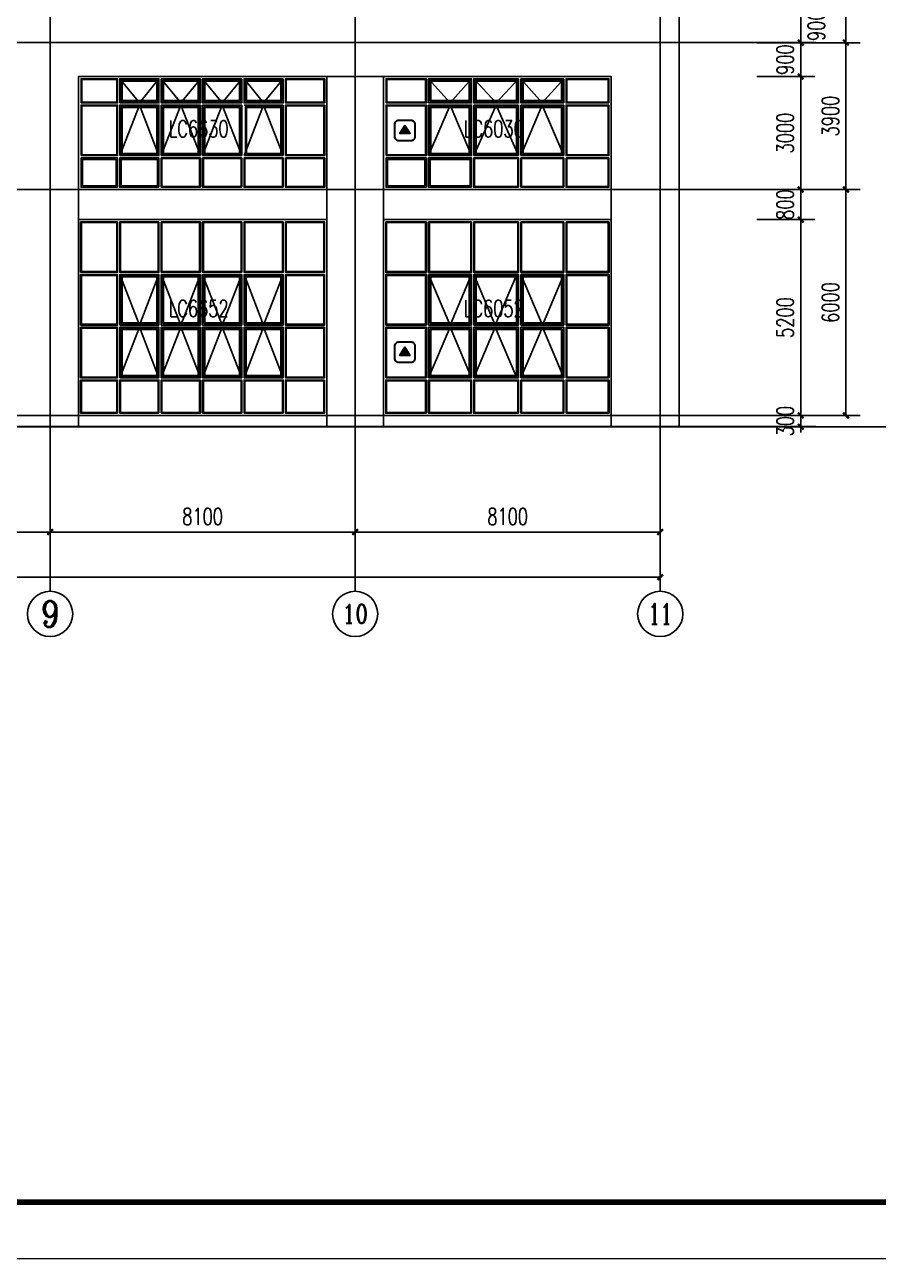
# Model space of a CAD drawing. Extents: x 1738711 to 2346805, y 1189731 to 2516152.
# Drawn here: x 2222697 to 2245363, y 2048190 to 2080978 of the extents above; entities that cross this region are included whole.
import ezdxf
from ezdxf.enums import TextEntityAlignment as Align

# ---------------------------------------------------------------- set-up
doc = ezdxf.new("R2010")
doc.units = 0
doc.header["$LTSCALE"] = 1000
doc.header["$MEASUREMENT"] = 0
doc.linetypes.add('复件 140224通州运河二期售楼部条件图_t3$0$X-ME SHAFT SH$0$X-B2$0$WATER_LINE', pattern=[0])
for name, color, linetype in [('2', 41, 'Continuous'), ('A-Detl-Thin', 1, 'Continuous'), ('AXIS', 3, 'Continuous'), ('AXIS_TEXT', 7, 'Continuous'), ('DOTE', 1, 'Continuous'), ('PUB_DIM', 3, 'Continuous'), ('TK', 4, 'Continuous'), ('WINDOW', 144, 'Continuous'), ('WINDOW_TEXT', 7, 'Continuous'), ('切线', 35, 'Continuous'), ('看线', 8, 'Continuous')]:
    doc.layers.add(name, color=color, linetype=linetype)
doc.styles.add('_TCH_AXIS', font='COMPLEX', dxfattribs={"bigfont": 'GBCBIG'})
doc.styles.add('_TCH_DIM_T3', font='SIMPLEX', dxfattribs={"width": 0.705882, "bigfont": 'GBCBIG'})
doc.styles.add('_TCH_WINDOW', font='SIMPLEX', dxfattribs={"height": 3.5, "bigfont": 'GBCBIG'})
doc.styles.add('COMPLEX', font='COMPLEX')
doc.styles.add('宋体', font='SIMSUN.TTF', dxfattribs={"width": 0.75})
doc.dimstyles.new('_TCH_ARCH&&150', dxfattribs={"dimtxt": 446.25, "dimasz": 150, "dimexe": 375, "dimexo": 450, "dimgap": 189.375, "dimtad": 1, "dimdec": 0, "dimzin": 0, "dimdsep": 46, "dimtxsty": '_TCH_DIM_T3', "dimblk": 'ARCHTICK', "dimcen": 0.09, "dimclrt": 7, "dimazin": 2, "dimtfac": 1, "dimtdec": 0, "dimtix": 1, "dimtmove": 2, "dimatfit": 3, "dimfxl": 1, "dimtolj": 1, "dimtzin": 0, "dimarcsym": 0})

# ---------------------------------------------------------------- blocks, each defined once
blk = doc.blocks.new('44444')
at = {"layer": 'A-Detl-Thin'}
h = blk.add_hatch(color=1, dxfattribs=at)
h.dxf.hatch_style = 1
h.paths.add_polyline_path([(4501249, -50474), (4501124, -50678), (4501380, -50678)])
for points in [[(4501005, -50752), (4501005, -50452, -0.414214), (4501105, -50352), (4501405, -50352, -0.414214), (4501505, -50452), (4501505, -50752, -0.414214), (4501405, -50852), (4501105, -50852, -0.414214)], [(4501015, -50752), (4501015, -50452, -0.414214), (4501105, -50362), (4501405, -50362, -0.414214), (4501495, -50452), (4501495, -50752, -0.414214), (4501405, -50842), (4501105, -50842, -0.414214)]]:
    blk.add_lwpolyline(points, format="xyb", close=True, dxfattribs=at)
blk.add_lwpolyline([(4501249, -50474), (4501124, -50678), (4501380, -50678)], close=True, dxfattribs=at)
blk = doc.blocks.new('jtrsjhtrsehjt')
at = {"layer": 'WINDOW', "linetype": '复件 140224通州运河二期售楼部条件图_t3$0$X-ME SHAFT SH$0$X-B2$0$WATER_LINE'}
for p, q in [((1972507, 1314788), (1972507, 1316128)), ((1973547, 1316128), (1972507, 1316128)), ((1973547, 1314788), (1973547, 1316128)), ((1974647, 1316128), (1973607, 1316128)), ((1973607, 1314788), (1973607, 1316128)), ((1974647, 1316128), (1974647, 1314788)), ((1975747, 1316128), (1974707, 1316128)), ((1975747, 1314788), (1975747, 1316128)), ((1973547, 1314788), (1972507, 1314788)), ((1974647, 1314788), (1973607, 1314788)), ((1975747, 1314788), (1974707, 1314788))]:
    blk.add_line(p, q, dxfattribs=at)
at = {"layer": 'WINDOW', "color": 4, "linetype": '复件 140224通州运河二期售楼部条件图_t3$0$X-ME SHAFT SH$0$X-B2$0$WATER_LINE'}
blk.add_lwpolyline([(1976907, 1313888), (1970307, 1313888), (1970307, 1316888), (1976907, 1316888)], close=True, dxfattribs=at)
at = {"layer": 'WINDOW', "linetype": '复件 140224通州运河二期售楼部条件图_t3$0$X-ME SHAFT SH$0$X-B2$0$WATER_LINE'}
for points in [[(1970378, 1316188), (1970378, 1316828), (1971347, 1316828), (1971347, 1316188), (1970378, 1316188)], [(1971407, 1316188), (1971407, 1316828), (1972447, 1316828), (1972447, 1316188), (1971407, 1316188)], [(1973547, 1316828), (1973547, 1316188), (1972507, 1316188), (1972507, 1316828), (1973547, 1316828)], [(1974647, 1316828), (1974647, 1316188), (1973607, 1316188), (1973607, 1316828), (1974647, 1316828)], [(1975747, 1316828), (1975747, 1316188), (1974707, 1316188), (1974707, 1316828), (1975747, 1316828)], [(1976847, 1316188), (1975807, 1316188), (1975807, 1316828), (1976847, 1316828), (1976847, 1316188)], [(1970378, 1314788), (1970378, 1316128), (1971347, 1316128), (1971347, 1314788), (1970378, 1314788)], [(1971407, 1314788), (1971407, 1316128), (1972447, 1316128), (1972447, 1314788), (1971407, 1314788)], [(1976847, 1316128), (1976847, 1314788), (1975807, 1314788), (1975807, 1316128), (1976847, 1316128)], [(1971347, 1313948), (1970378, 1313948), (1970378, 1314728), (1971347, 1314728), (1971347, 1313948)], [(1972447, 1313948), (1971407, 1313948), (1971407, 1314728), (1972447, 1314728), (1972447, 1313948)], [(1973547, 1313948), (1972507, 1313948), (1972507, 1314728), (1973547, 1314728), (1973547, 1313948)], [(1974647, 1313948), (1973607, 1313948), (1973607, 1314728), (1974647, 1314728), (1974647, 1313948)], [(1975747, 1313948), (1974707, 1313948), (1974707, 1314728), (1975747, 1314728), (1975747, 1313948)], [(1975807, 1314728), (1976847, 1314728), (1976847, 1313948), (1975807, 1313948), (1975807, 1314728)]]:
    blk.add_lwpolyline(points, dxfattribs=at)
for points in [[(1970398, 1316208), (1970398, 1316808), (1971327, 1316808), (1971327, 1316208)], [(1971447, 1316228), (1971447, 1316788), (1972407, 1316788), (1972407, 1316228)], [(1973507, 1316788), (1973507, 1316228), (1972547, 1316228), (1972547, 1316788)], [(1974607, 1316788), (1974607, 1316228), (1973647, 1316228), (1973647, 1316788)], [(1975707, 1316788), (1975707, 1316228), (1974747, 1316228), (1974747, 1316788)], [(1976827, 1316208), (1975827, 1316208), (1975827, 1316808), (1976827, 1316808)], [(1971467, 1316248), (1971467, 1316768), (1972387, 1316768), (1972387, 1316248)], [(1973487, 1316768), (1973487, 1316248), (1972567, 1316248), (1972567, 1316768)], [(1974587, 1316768), (1974587, 1316248), (1973667, 1316248), (1973667, 1316768)], [(1975687, 1316768), (1975687, 1316248), (1974767, 1316248), (1974767, 1316768)], [(1970398, 1314808), (1970398, 1316108), (1971327, 1316108), (1971327, 1314808)], [(1971447, 1314828), (1971447, 1316088), (1972407, 1316088), (1972407, 1314828)], [(1971467, 1314848), (1971467, 1316068), (1972387, 1316068), (1972387, 1314848)], [(1972547, 1316088), (1973507, 1316088), (1973507, 1314828), (1972547, 1314828)], [(1972567, 1316068), (1973487, 1316068), (1973487, 1314848), (1972567, 1314848)], [(1973647, 1316088), (1974607, 1316088), (1974607, 1314828), (1973647, 1314828)], [(1973667, 1316068), (1974587, 1316068), (1974587, 1314848), (1973667, 1314848)], [(1974747, 1316088), (1975707, 1316088), (1975707, 1314828), (1974747, 1314828)], [(1974767, 1316068), (1975687, 1316068), (1975687, 1314848), (1974767, 1314848)], [(1976827, 1316108), (1976827, 1314808), (1975827, 1314808), (1975827, 1316108)], [(1971307, 1313988), (1970418, 1313988), (1970418, 1314688), (1971307, 1314688)], [(1972407, 1313988), (1971447, 1313988), (1971447, 1314688), (1972407, 1314688)], [(1973527, 1313968), (1972527, 1313968), (1972527, 1314708), (1973527, 1314708)], [(1974627, 1313968), (1973627, 1313968), (1973627, 1314708), (1974627, 1314708)], [(1975727, 1313968), (1974727, 1313968), (1974727, 1314708), (1975727, 1314708)], [(1975827, 1314708), (1976827, 1314708), (1976827, 1313968), (1975827, 1313968)]]:
    blk.add_lwpolyline(points, close=True, dxfattribs=at)
at = {"layer": '看线'}
for points in [[(1971407, 1316828), (1971927, 1316188), (1972447, 1316828)], [(1972507, 1316828), (1973027, 1316188), (1973547, 1316828)], [(1973607, 1316828), (1974127, 1316188), (1974647, 1316828)], [(1974707, 1316828), (1975227, 1316188), (1975747, 1316828)], [(1971407, 1314788), (1971927, 1316128), (1972447, 1314788)], [(1972507, 1314788), (1973027, 1316128), (1973547, 1314788)], [(1973607, 1314788), (1974127, 1316128), (1974647, 1314788)], [(1974707, 1314788), (1975227, 1316128), (1975747, 1314788)]]:
    blk.add_lwpolyline(points, dxfattribs=at)
blk = doc.blocks.new('hrteaherhrehr')
at = {"layer": 'WINDOW', "linetype": '复件 140224通州运河二期售楼部条件图_t3$0$X-ME SHAFT SH$0$X-B2$0$WATER_LINE'}
for p, q in [((1948722, 1315018), (1948722, 1316358)), ((1949912, 1316358), (1948722, 1316358)), ((1949912, 1315018), (1949912, 1316358)), ((1951112, 1316358), (1949972, 1316358)), ((1949972, 1315018), (1949972, 1316358)), ((1951112, 1316358), (1951112, 1315018)), ((1949912, 1315018), (1948722, 1315018)), ((1951112, 1315018), (1949972, 1315018))]:
    blk.add_line(p, q, dxfattribs=at)
at = {"layer": 'WINDOW', "color": 4, "linetype": '复件 140224通州运河二期售楼部条件图_t3$0$X-ME SHAFT SH$0$X-B2$0$WATER_LINE'}
blk.add_lwpolyline([(1952372, 1314118), (1946322, 1314118), (1946322, 1317118), (1952372, 1317118)], close=True, dxfattribs=at)
at = {"layer": 'WINDOW', "linetype": '复件 140224通州运河二期售楼部条件图_t3$0$X-ME SHAFT SH$0$X-B2$0$WATER_LINE'}
for points in [[(1946394, 1316418), (1946394, 1317058), (1947462, 1317058), (1947462, 1316418), (1946394, 1316418)], [(1947522, 1316418), (1947522, 1317058), (1948662, 1317058), (1948662, 1316418), (1947522, 1316418)], [(1949912, 1317058), (1949912, 1316418), (1948722, 1316418), (1948722, 1317058), (1949912, 1317058)], [(1951112, 1317058), (1951112, 1316418), (1949972, 1316418), (1949972, 1317058), (1951112, 1317058)], [(1952312, 1316418), (1951172, 1316418), (1951172, 1317058), (1952312, 1317058), (1952312, 1316418)], [(1946394, 1315018), (1946394, 1316358), (1947462, 1316358), (1947462, 1315018), (1946394, 1315018)], [(1947522, 1315018), (1947522, 1316358), (1948662, 1316358), (1948662, 1315018), (1947522, 1315018)], [(1952312, 1316358), (1952312, 1315018), (1951172, 1315018), (1951172, 1316358), (1952312, 1316358)], [(1947462, 1314178), (1946394, 1314178), (1946394, 1314958), (1947462, 1314958), (1947462, 1314178)], [(1948662, 1314178), (1947522, 1314178), (1947522, 1314958), (1948662, 1314958), (1948662, 1314178)], [(1949912, 1314178), (1948722, 1314178), (1948722, 1314958), (1949912, 1314958), (1949912, 1314178)], [(1951112, 1314178), (1949972, 1314178), (1949972, 1314958), (1951112, 1314958), (1951112, 1314178)], [(1951172, 1314958), (1952312, 1314958), (1952312, 1314178), (1951172, 1314178), (1951172, 1314958)]]:
    blk.add_lwpolyline(points, dxfattribs=at)
for points in [[(1946414, 1316438), (1946414, 1317038), (1947442, 1317038), (1947442, 1316438)], [(1947562, 1316458), (1947562, 1317018), (1948622, 1317018), (1948622, 1316458)], [(1947582, 1316478), (1947582, 1316998), (1948602, 1316998), (1948602, 1316478)], [(1949872, 1317018), (1949872, 1316458), (1948762, 1316458), (1948762, 1317018)], [(1949852, 1316998), (1949852, 1316478), (1948782, 1316478), (1948782, 1316998)], [(1951072, 1317018), (1951072, 1316458), (1950012, 1316458), (1950012, 1317018)], [(1951052, 1316998), (1951052, 1316478), (1950032, 1316478), (1950032, 1316998)], [(1952292, 1316438), (1951192, 1316438), (1951192, 1317038), (1952292, 1317038)], [(1946414, 1315038), (1946414, 1316338), (1947442, 1316338), (1947442, 1315038)], [(1947562, 1315058), (1947562, 1316318), (1948622, 1316318), (1948622, 1315058)], [(1947582, 1315078), (1947582, 1316298), (1948602, 1316298), (1948602, 1315078)], [(1948762, 1316318), (1949872, 1316318), (1949872, 1315058), (1948762, 1315058)], [(1948782, 1316298), (1949852, 1316298), (1949852, 1315078), (1948782, 1315078)], [(1950012, 1316318), (1951072, 1316318), (1951072, 1315058), (1950012, 1315058)], [(1950032, 1316298), (1951052, 1316298), (1951052, 1315078), (1950032, 1315078)], [(1952292, 1316338), (1952292, 1315038), (1951192, 1315038), (1951192, 1316338)], [(1947422, 1314218), (1946434, 1314218), (1946434, 1314918), (1947422, 1314918)], [(1948622, 1314218), (1947562, 1314218), (1947562, 1314918), (1948622, 1314918)], [(1949892, 1314198), (1948742, 1314198), (1948742, 1314938), (1949892, 1314938)], [(1951092, 1314198), (1949992, 1314198), (1949992, 1314938), (1951092, 1314938)], [(1951192, 1314938), (1952292, 1314938), (1952292, 1314198), (1951192, 1314198)]]:
    blk.add_lwpolyline(points, close=True, dxfattribs=at)
at = {"layer": '看线'}
for points in [[(1947522, 1317058), (1948092, 1316418), (1948662, 1317058)], [(1948722, 1317058), (1949317, 1316418), (1949912, 1317058)], [(1949972, 1317058), (1950542, 1316418), (1951112, 1317058)], [(1947522, 1315018), (1948092, 1316358), (1948662, 1315018)], [(1948722, 1315018), (1949317, 1316358), (1949912, 1315018)], [(1949972, 1315018), (1950542, 1316358), (1951112, 1315018)]]:
    blk.add_lwpolyline(points, dxfattribs=at)
blk = doc.blocks.new('h5eahgrehreh')
at = {"layer": 'WINDOW', "color": 4, "linetype": '复件 140224通州运河二期售楼部条件图_t3$0$X-ME SHAFT SH$0$X-B2$0$WATER_LINE'}
blk.add_lwpolyline([(1984903, 1276038), (1991503, 1276038), (1991503, 1270838), (1984903, 1270838)], close=True, dxfattribs=at)
at = {"layer": 'WINDOW', "linetype": '复件 140224通州运河二期售楼部条件图_t3$0$X-ME SHAFT SH$0$X-B2$0$WATER_LINE'}
for points in [[(1985943, 1275978), (1985943, 1274638), (1984963, 1274638), (1984963, 1275978), (1985943, 1275978)], [(1987043, 1275978), (1987043, 1274638), (1986003, 1274638), (1986003, 1275978), (1987043, 1275978)], [(1988143, 1275978), (1988143, 1274638), (1987103, 1274638), (1987103, 1275978), (1988143, 1275978)], [(1989243, 1275978), (1989243, 1274638), (1988203, 1274638), (1988203, 1275978), (1989243, 1275978)], [(1990343, 1275978), (1990343, 1274638), (1989303, 1274638), (1989303, 1275978), (1990343, 1275978)], [(1990403, 1275978), (1991443, 1275978), (1991443, 1274638), (1990403, 1274638), (1990403, 1275978)], [(1984963, 1273238), (1984963, 1274578), (1985943, 1274578), (1985943, 1273238), (1984963, 1273238)], [(1986003, 1273238), (1986003, 1274578), (1987043, 1274578), (1987043, 1273238), (1986003, 1273238)], [(1987103, 1273238), (1987103, 1274578), (1988143, 1274578), (1988143, 1273238), (1987103, 1273238)], [(1988203, 1273238), (1988203, 1274578), (1989243, 1274578), (1989243, 1273238), (1988203, 1273238)], [(1989303, 1273238), (1989303, 1274578), (1990343, 1274578), (1990343, 1273238), (1989303, 1273238)], [(1991443, 1274578), (1991443, 1273238), (1990403, 1273238), (1990403, 1274578), (1991443, 1274578)], [(1984963, 1271838), (1984963, 1273178), (1985943, 1273178), (1985943, 1271838), (1984963, 1271838)], [(1986003, 1271838), (1986003, 1273178), (1987043, 1273178), (1987043, 1271838), (1986003, 1271838)], [(1987103, 1271838), (1987103, 1273178), (1988143, 1273178), (1988143, 1271838), (1987103, 1271838)], [(1988203, 1271838), (1988203, 1273178), (1989243, 1273178), (1989243, 1271838), (1988203, 1271838)], [(1989303, 1271838), (1989303, 1273178), (1990343, 1273178), (1990343, 1271838), (1989303, 1271838)], [(1991443, 1273178), (1991443, 1271838), (1990403, 1271838), (1990403, 1273178), (1991443, 1273178)], [(1985943, 1270898), (1984963, 1270898), (1984963, 1271778), (1985943, 1271778), (1985943, 1270898)], [(1987043, 1270898), (1986003, 1270898), (1986003, 1271778), (1987043, 1271778), (1987043, 1270898)], [(1988143, 1270898), (1987103, 1270898), (1987103, 1271778), (1988143, 1271778), (1988143, 1270898)], [(1989243, 1270898), (1988203, 1270898), (1988203, 1271778), (1989243, 1271778), (1989243, 1270898)], [(1990343, 1270898), (1989303, 1270898), (1989303, 1271778), (1990343, 1271778), (1990343, 1270898)], [(1991443, 1271778), (1991443, 1270898), (1990403, 1270898), (1990403, 1271778), (1991443, 1271778)]]:
    blk.add_lwpolyline(points, dxfattribs=at)
for points in [[(1985923, 1275958), (1985923, 1274658), (1984983, 1274658), (1984983, 1275958)], [(1987023, 1275958), (1987023, 1274658), (1986023, 1274658), (1986023, 1275958)], [(1988123, 1275958), (1988123, 1274658), (1987123, 1274658), (1987123, 1275958)], [(1989223, 1275958), (1989223, 1274658), (1988223, 1274658), (1988223, 1275958)], [(1990323, 1275958), (1990323, 1274658), (1989323, 1274658), (1989323, 1275958)], [(1990423, 1275958), (1991423, 1275958), (1991423, 1274658), (1990423, 1274658)], [(1984983, 1273258), (1984983, 1274558), (1985923, 1274558), (1985923, 1273258)], [(1986043, 1273278), (1986043, 1274538), (1987003, 1274538), (1987003, 1273278)], [(1986063, 1273298), (1986063, 1274518), (1986983, 1274518), (1986983, 1273298)], [(1987143, 1273278), (1987143, 1274538), (1988103, 1274538), (1988103, 1273278)], [(1987163, 1273298), (1987163, 1274518), (1988083, 1274518), (1988083, 1273298)], [(1988243, 1273278), (1988243, 1274538), (1989203, 1274538), (1989203, 1273278)], [(1988263, 1273298), (1988263, 1274518), (1989183, 1274518), (1989183, 1273298)], [(1989343, 1273278), (1989343, 1274538), (1990303, 1274538), (1990303, 1273278)], [(1989363, 1273298), (1989363, 1274518), (1990283, 1274518), (1990283, 1273298)], [(1991423, 1274558), (1991423, 1273258), (1990423, 1273258), (1990423, 1274558)], [(1984983, 1271858), (1984983, 1273158), (1985923, 1273158), (1985923, 1271858)], [(1986043, 1271878), (1986043, 1273138), (1987003, 1273138), (1987003, 1271878)], [(1986063, 1271898), (1986063, 1273118), (1986983, 1273118), (1986983, 1271898)], [(1987143, 1271878), (1987143, 1273138), (1988103, 1273138), (1988103, 1271878)], [(1987163, 1271898), (1987163, 1273118), (1988083, 1273118), (1988083, 1271898)], [(1988243, 1271878), (1988243, 1273138), (1989203, 1273138), (1989203, 1271878)], [(1988263, 1271898), (1988263, 1273118), (1989183, 1273118), (1989183, 1271898)], [(1989343, 1271878), (1989343, 1273138), (1990303, 1273138), (1990303, 1271878)], [(1989363, 1271898), (1989363, 1273118), (1990283, 1273118), (1990283, 1271898)], [(1991423, 1273158), (1991423, 1271858), (1990423, 1271858), (1990423, 1273158)], [(1985923, 1270918), (1984983, 1270918), (1984983, 1271758), (1985923, 1271758)], [(1987023, 1270918), (1986023, 1270918), (1986023, 1271758), (1987023, 1271758)], [(1988123, 1270918), (1987123, 1270918), (1987123, 1271758), (1988123, 1271758)], [(1989223, 1270918), (1988223, 1270918), (1988223, 1271758), (1989223, 1271758)], [(1990323, 1270918), (1989323, 1270918), (1989323, 1271758), (1990323, 1271758)], [(1991423, 1271758), (1991423, 1270918), (1990423, 1270918), (1990423, 1271758)]]:
    blk.add_lwpolyline(points, close=True, dxfattribs=at)
at = {"layer": '看线'}
for points in [[(1986003, 1274578), (1986523, 1273238), (1987043, 1274578)], [(1987103, 1274578), (1987623, 1273238), (1988143, 1274578)], [(1988203, 1274578), (1988723, 1273238), (1989243, 1274578)], [(1989303, 1274578), (1989823, 1273238), (1990343, 1274578)], [(1986003, 1271838), (1986523, 1273178), (1987043, 1271838)], [(1987103, 1271838), (1987623, 1273178), (1988143, 1271838)], [(1988203, 1271838), (1988723, 1273178), (1989243, 1271838)], [(1989303, 1271838), (1989823, 1273178), (1990343, 1271838)]]:
    blk.add_lwpolyline(points, dxfattribs=at)
blk = doc.blocks.new('hearhreahreah')
at = {"layer": 'WINDOW', "color": 4, "linetype": '复件 140224通州运河二期售楼部条件图_t3$0$X-ME SHAFT SH$0$X-B2$0$WATER_LINE'}
blk.add_lwpolyline([(1962844, 1282583), (1968894, 1282583), (1968894, 1277383), (1962844, 1277383)], close=True, dxfattribs=at)
at = {"layer": 'WINDOW', "linetype": '复件 140224通州运河二期售楼部条件图_t3$0$X-ME SHAFT SH$0$X-B2$0$WATER_LINE'}
for points in [[(1963984, 1282523), (1963984, 1281183), (1962904, 1281183), (1962904, 1282523), (1963984, 1282523)], [(1965184, 1282523), (1965184, 1281183), (1964044, 1281183), (1964044, 1282523), (1965184, 1282523)], [(1966434, 1282523), (1966434, 1281183), (1965244, 1281183), (1965244, 1282523), (1966434, 1282523)], [(1966494, 1282523), (1967634, 1282523), (1967634, 1281183), (1966494, 1281183), (1966494, 1282523)], [(1967694, 1282523), (1967694, 1281183), (1968834, 1281183), (1968834, 1282523), (1967694, 1282523)], [(1962904, 1279783), (1962904, 1281123), (1963984, 1281123), (1963984, 1279783), (1962904, 1279783)], [(1964044, 1279783), (1964044, 1281123), (1965184, 1281123), (1965184, 1279783), (1964044, 1279783)], [(1965244, 1279783), (1965244, 1281123), (1966434, 1281123), (1966434, 1279783), (1965244, 1279783)], [(1967634, 1281123), (1967634, 1279783), (1966494, 1279783), (1966494, 1281123), (1967634, 1281123)], [(1968834, 1279783), (1968834, 1281123), (1967694, 1281123), (1967694, 1279783), (1968834, 1279783)], [(1962904, 1278383), (1962904, 1279723), (1963984, 1279723), (1963984, 1278383), (1962904, 1278383)], [(1964044, 1278383), (1964044, 1279723), (1965184, 1279723), (1965184, 1278383), (1964044, 1278383)], [(1965244, 1278383), (1965244, 1279723), (1966434, 1279723), (1966434, 1278383), (1965244, 1278383)], [(1967634, 1279723), (1967634, 1278383), (1966494, 1278383), (1966494, 1279723), (1967634, 1279723)], [(1968834, 1278383), (1968834, 1279723), (1967694, 1279723), (1967694, 1278383), (1968834, 1278383)], [(1963984, 1277443), (1962904, 1277443), (1962904, 1278323), (1963984, 1278323), (1963984, 1277443)], [(1965184, 1277443), (1964044, 1277443), (1964044, 1278323), (1965184, 1278323), (1965184, 1277443)], [(1966434, 1277443), (1965244, 1277443), (1965244, 1278323), (1966434, 1278323), (1966434, 1277443)], [(1967634, 1278323), (1967634, 1277443), (1966494, 1277443), (1966494, 1278323), (1967634, 1278323)], [(1967694, 1277443), (1968834, 1277443), (1968834, 1278323), (1967694, 1278323), (1967694, 1277443)]]:
    blk.add_lwpolyline(points, dxfattribs=at)
for points in [[(1963964, 1282503), (1963964, 1281203), (1962924, 1281203), (1962924, 1282503)], [(1965164, 1282503), (1965164, 1281203), (1964064, 1281203), (1964064, 1282503)], [(1966414, 1282503), (1966414, 1281203), (1965264, 1281203), (1965264, 1282503)], [(1966514, 1282503), (1967614, 1282503), (1967614, 1281203), (1966514, 1281203)], [(1967714, 1282503), (1967714, 1281203), (1968814, 1281203), (1968814, 1282503)], [(1962924, 1279803), (1962924, 1281103), (1963964, 1281103), (1963964, 1279803)], [(1964084, 1279823), (1964084, 1281083), (1965144, 1281083), (1965144, 1279823)], [(1964104, 1279843), (1964104, 1281063), (1965124, 1281063), (1965124, 1279843)], [(1965284, 1279823), (1965284, 1281083), (1966394, 1281083), (1966394, 1279823)], [(1965304, 1279843), (1965304, 1281063), (1966374, 1281063), (1966374, 1279843)], [(1967594, 1281083), (1967594, 1279823), (1966534, 1279823), (1966534, 1281083)], [(1967574, 1281063), (1967574, 1279843), (1966554, 1279843), (1966554, 1281063)], [(1968814, 1279803), (1968814, 1281103), (1967714, 1281103), (1967714, 1279803)], [(1962924, 1278403), (1962924, 1279703), (1963964, 1279703), (1963964, 1278403)], [(1964084, 1278423), (1964084, 1279683), (1965144, 1279683), (1965144, 1278423)], [(1964104, 1278443), (1964104, 1279663), (1965124, 1279663), (1965124, 1278443)], [(1965284, 1278423), (1965284, 1279683), (1966394, 1279683), (1966394, 1278423)], [(1965304, 1278443), (1965304, 1279663), (1966374, 1279663), (1966374, 1278443)], [(1967594, 1279683), (1967594, 1278423), (1966534, 1278423), (1966534, 1279683)], [(1967574, 1279663), (1967574, 1278443), (1966554, 1278443), (1966554, 1279663)], [(1968814, 1278403), (1968814, 1279703), (1967714, 1279703), (1967714, 1278403)], [(1963964, 1277463), (1962924, 1277463), (1962924, 1278303), (1963964, 1278303)], [(1965164, 1277463), (1964064, 1277463), (1964064, 1278303), (1965164, 1278303)], [(1966414, 1277463), (1965264, 1277463), (1965264, 1278303), (1966414, 1278303)], [(1967614, 1278303), (1967614, 1277463), (1966514, 1277463), (1966514, 1278303)], [(1967714, 1277463), (1968814, 1277463), (1968814, 1278303), (1967714, 1278303)]]:
    blk.add_lwpolyline(points, close=True, dxfattribs=at)
at = {"layer": '看线'}
for points in [[(1964044, 1281123), (1964614, 1279783), (1965184, 1281123)], [(1965244, 1281123), (1965814, 1279783), (1966384, 1281123)], [(1966494, 1281123), (1967064, 1279783), (1967634, 1281123)], [(1964044, 1278383), (1964614, 1279723), (1965184, 1278383)], [(1965244, 1278383), (1965814, 1279723), (1966384, 1278383)], [(1966494, 1278383), (1967064, 1279723), (1967634, 1278383)]]:
    blk.add_lwpolyline(points, dxfattribs=at)
blk = doc.blocks.new('hjashrtahreahe')
at = {"layer": 'TK', "color": 7, "const_width": 25}
blk.add_lwpolyline([(0, 59400), (84100, 59400), (84100, 0), (0, 0)], close=True, dxfattribs=at)
at = {"layer": 'TK', "color": 3, "const_width": 100}
blk.add_lwpolyline([(2500, 1000), (2500, 58400), (83100, 58400), (83100, 1000)], close=True, dxfattribs=at)
at = {"layer": 'TK', "style": '宋体', "width": 0.75}
for tag, height, p in [('项目负责人', 350, (6003, 57089)), ('专业负责人', 350, (6003, 56224)), ('设计人', 350, (6003, 55419)), ('版号1', 250, (77304, 22193)), ('时间1', 250, (82405, 22193)), ('版号2', 250, (77304, 21593)), ('时间2', 250, (82405, 21593)), ('版号3', 250, (77304, 20993)), ('时间3', 250, (82405, 20993)), ('建筑会签', 0.0001, (78978, 2403)), ('电气会签', 0.0001, (82128, 2403)), ('结构会签', 0.0001, (78978, 1803)), ('暖通会签', 0.0001, (82128, 1803)), ('给排水会签', 0.0001, (78978, 1250)), ('智能化会签', 0.0001, (82128, 1250))]:
    blk.add_attdef(tag, text='', height=height, dxfattribs=at).set_placement(p, align=Align.CENTER)
for tag, p in [('合作设计单位', (80816, 48986)), ('版号说明1', (79854, 22318)), ('版号说明2', (79854, 21718)), ('版号说明3', (79854, 21118)), ('浙江绿储科技有限公司', (80545, 16036)), ('百兆瓦级集中式熔盐储能关键', (80545, 14953)), ('设备研发及制造基地项目', (80545, 14603)), ('1#研发楼', (80545, 13636)), ('图名', (80545, 12436)), ('工程编号', (78978, 11461)), ('子项编号', (82128, 11461)), ('建筑', (78978, 10711)), ('图号', (82128, 10711)), ('施工图', (78978, 9961)), ('2023.03', (82128, 9961)), ('审定', (79353, 8461)), ('审核', (79353, 7711)), ('工程负责', (79353, 6961)), ('专业负责', (79353, 6211)), ('设计', (79353, 5461)), ('制图', (79353, 4711)), ('校对', (79353, 3961))]:
    blk.add_attdef(tag, text='', height=250, dxfattribs=at).set_placement(p, align=Align.MIDDLE_CENTER)
blk = doc.blocks.new('_ArchTick')
at = {"color": 0, "linetype": 'ByBlock', "const_width": 0.4}
blk.add_lwpolyline([(-0.5, -0.5), (0.5, 0.5)], dxfattribs=at)
blk = doc.blocks.new('*D3576')
at = {"layer": 'Defpoints', "color": 0, "transparency": 16777216}
for p in [(2242886, 2076601), (2244505, 2076601), (2242886, 2070601)]:
    blk.add_point(p, dxfattribs=at)
at = {"layer": 'PUB_DIM', "color": 0, "lineweight": -2, "transparency": 16777216}
for p, q in [((2243336, 2076601), (2244880, 2076601)), ((2244505, 2070601), (2244505, 2076601)), ((2243336, 2070601), (2244880, 2070601))]:
    blk.add_line(p, q, dxfattribs=at)
at = {"layer": 'PUB_DIM', "color": 0, "lineweight": -2, "transparency": 16777216, "xscale": 150, "yscale": 150, "zscale": 150}
for p, rotation in [((2244505, 2076601), 90), ((2244505, 2070601), 270)]:
    blk.add_blockref('_ArchTick', p, dxfattribs=dict(at, rotation=rotation))
at = {"layer": 'PUB_DIM', "color": 7, "transparency": 16777216, "insert": (2244092, 2073601), "char_height": 446.2, "attachment_point": 5, "rotation": 90, "style": '_TCH_DIM_T3'}
blk.add_mtext('\\A1;6000', dxfattribs=at)
blk = doc.blocks.new('*D3577')
at = {"layer": 'Defpoints', "color": 0, "transparency": 16777216}
for p in [(2242886, 2080501), (2244505, 2080501), (2242886, 2076601)]:
    blk.add_point(p, dxfattribs=at)
at = {"layer": 'PUB_DIM', "color": 0, "lineweight": -2, "transparency": 16777216}
for p, q in [((2243336, 2080501), (2244880, 2080501)), ((2244505, 2076601), (2244505, 2080501)), ((2243336, 2076601), (2244880, 2076601))]:
    blk.add_line(p, q, dxfattribs=at)
at = {"layer": 'PUB_DIM', "color": 0, "lineweight": -2, "transparency": 16777216, "xscale": 150, "yscale": 150, "zscale": 150}
for p, rotation in [((2244505, 2080501), 90), ((2244505, 2076601), 270)]:
    blk.add_blockref('_ArchTick', p, dxfattribs=dict(at, rotation=rotation))
at = {"layer": 'PUB_DIM', "color": 7, "transparency": 16777216, "insert": (2244092, 2078551), "char_height": 446.2, "attachment_point": 5, "rotation": 90, "style": '_TCH_DIM_T3'}
blk.add_mtext('\\A1;3900', dxfattribs=at)
blk = doc.blocks.new('*D3578')
at = {"layer": 'Defpoints', "color": 0, "transparency": 16777216}
for p in [(2242886, 2084401), (2244505, 2084401), (2242886, 2080501)]:
    blk.add_point(p, dxfattribs=at)
at = {"layer": 'PUB_DIM', "color": 0, "lineweight": -2, "transparency": 16777216}
for p, q in [((2243336, 2084401), (2244880, 2084401)), ((2244505, 2080501), (2244505, 2084401)), ((2243336, 2080501), (2244880, 2080501))]:
    blk.add_line(p, q, dxfattribs=at)
at = {"layer": 'PUB_DIM', "color": 0, "lineweight": -2, "transparency": 16777216, "xscale": 150, "yscale": 150, "zscale": 150}
for p, rotation in [((2244505, 2084401), 90), ((2244505, 2080501), 270)]:
    blk.add_blockref('_ArchTick', p, dxfattribs=dict(at, rotation=rotation))
at = {"layer": 'PUB_DIM', "color": 7, "transparency": 16777216, "insert": (2244092, 2082451), "char_height": 446.2, "attachment_point": 5, "rotation": 90, "style": '_TCH_DIM_T3'}
blk.add_mtext('\\A1;3900', dxfattribs=at)
blk = doc.blocks.new('*D3588')
at = {"layer": 'Defpoints', "color": 0, "transparency": 16777216}
for p in [(2241686, 2118601), (2245705, 2118601), (2241686, 2070301)]:
    blk.add_point(p, dxfattribs=at)
at = {"layer": 'PUB_DIM', "color": 0, "lineweight": -2, "transparency": 16777216}
for p, q in [((2242136, 2118601), (2246080, 2118601)), ((2245705, 2070301), (2245705, 2118601)), ((2242136, 2070301), (2246080, 2070301))]:
    blk.add_line(p, q, dxfattribs=at)
at = {"layer": 'PUB_DIM', "color": 0, "lineweight": -2, "transparency": 16777216, "xscale": 150, "yscale": 150, "zscale": 150}
for p, rotation in [((2245705, 2118601), 90), ((2245705, 2070301), 270)]:
    blk.add_blockref('_ArchTick', p, dxfattribs=dict(at, rotation=rotation))
at = {"layer": 'PUB_DIM', "color": 7, "transparency": 16777216, "insert": (2245292, 2094451), "char_height": 446.2, "attachment_point": 5, "rotation": 90, "style": '_TCH_DIM_T3'}
blk.add_mtext('\\A1;48300', dxfattribs=at)
blk = doc.blocks.new('*D3589')
at = {"layer": 'Defpoints', "color": 0, "transparency": 16777216}
for p in [(2241686, 2070601), (2243305, 2070601), (2241686, 2070301)]:
    blk.add_point(p, dxfattribs=at)
at = {"layer": 'PUB_DIM', "color": 0, "lineweight": -2, "transparency": 16777216}
for p, q in [((2242136, 2070601), (2243680, 2070601)), ((2243305, 2070601), (2243305, 2070751)), ((2243305, 2070301), (2243305, 2070601)), ((2242136, 2070301), (2243680, 2070301)), ((2243305, 2070301), (2243305, 2070151))]:
    blk.add_line(p, q, dxfattribs=at)
at = {"layer": 'PUB_DIM', "color": 0, "lineweight": -2, "transparency": 16777216, "xscale": 150, "yscale": 150, "zscale": 150}
for p, rotation in [((2243305, 2070601), 270), ((2243305, 2070301), 90)]:
    blk.add_blockref('_ArchTick', p, dxfattribs=dict(at, rotation=rotation))
at = {"layer": 'PUB_DIM', "color": 7, "transparency": 16777216, "insert": (2242892, 2070451), "char_height": 446.2, "attachment_point": 5, "rotation": 90, "style": '_TCH_DIM_T3'}
blk.add_mtext('\\A1;300', dxfattribs=at)
blk = doc.blocks.new('*D3590')
at = {"layer": 'Defpoints', "color": 0, "transparency": 16777216}
for p in [(2241686, 2075801), (2243305, 2075801), (2241686, 2070601)]:
    blk.add_point(p, dxfattribs=at)
at = {"layer": 'PUB_DIM', "color": 0, "lineweight": -2, "transparency": 16777216}
for p, q in [((2242136, 2075801), (2243680, 2075801)), ((2243305, 2070601), (2243305, 2075801)), ((2242136, 2070601), (2243680, 2070601))]:
    blk.add_line(p, q, dxfattribs=at)
at = {"layer": 'PUB_DIM', "color": 0, "lineweight": -2, "transparency": 16777216, "xscale": 150, "yscale": 150, "zscale": 150}
for p, rotation in [((2243305, 2075801), 90), ((2243305, 2070601), 270)]:
    blk.add_blockref('_ArchTick', p, dxfattribs=dict(at, rotation=rotation))
at = {"layer": 'PUB_DIM', "color": 7, "transparency": 16777216, "insert": (2242892, 2073201), "char_height": 446.2, "attachment_point": 5, "rotation": 90, "style": '_TCH_DIM_T3'}
blk.add_mtext('\\A1;5200', dxfattribs=at)
blk = doc.blocks.new('*D3591')
at = {"layer": 'Defpoints', "color": 0, "transparency": 16777216}
for p in [(2241686, 2076601), (2243305, 2076601), (2241686, 2075801)]:
    blk.add_point(p, dxfattribs=at)
at = {"layer": 'PUB_DIM', "color": 0, "lineweight": -2, "transparency": 16777216}
for p, q in [((2242136, 2076601), (2243680, 2076601)), ((2243305, 2076601), (2243305, 2076751)), ((2243305, 2075801), (2243305, 2076601)), ((2242136, 2075801), (2243680, 2075801)), ((2243305, 2075801), (2243305, 2075651))]:
    blk.add_line(p, q, dxfattribs=at)
at = {"layer": 'PUB_DIM', "color": 0, "lineweight": -2, "transparency": 16777216, "xscale": 150, "yscale": 150, "zscale": 150}
for p, rotation in [((2243305, 2076601), 270), ((2243305, 2075801), 90)]:
    blk.add_blockref('_ArchTick', p, dxfattribs=dict(at, rotation=rotation))
at = {"layer": 'PUB_DIM', "color": 7, "transparency": 16777216, "insert": (2242892, 2076201), "char_height": 446.2, "attachment_point": 5, "rotation": 90, "style": '_TCH_DIM_T3'}
blk.add_mtext('\\A1;800', dxfattribs=at)
blk = doc.blocks.new('*D3592')
at = {"layer": 'Defpoints', "color": 0, "transparency": 16777216}
for p in [(2241686, 2079601), (2243305, 2079601), (2241686, 2076601)]:
    blk.add_point(p, dxfattribs=at)
at = {"layer": 'PUB_DIM', "color": 0, "lineweight": -2, "transparency": 16777216}
for p, q in [((2242136, 2079601), (2243680, 2079601)), ((2243305, 2076601), (2243305, 2079601)), ((2242136, 2076601), (2243680, 2076601))]:
    blk.add_line(p, q, dxfattribs=at)
at = {"layer": 'PUB_DIM', "color": 0, "lineweight": -2, "transparency": 16777216, "xscale": 150, "yscale": 150, "zscale": 150}
for p, rotation in [((2243305, 2079601), 90), ((2243305, 2076601), 270)]:
    blk.add_blockref('_ArchTick', p, dxfattribs=dict(at, rotation=rotation))
at = {"layer": 'PUB_DIM', "color": 7, "transparency": 16777216, "insert": (2242892, 2078101), "char_height": 446.2, "attachment_point": 5, "rotation": 90, "style": '_TCH_DIM_T3'}
blk.add_mtext('\\A1;3000', dxfattribs=at)
blk = doc.blocks.new('*D3593')
at = {"layer": 'Defpoints', "color": 0, "transparency": 16777216}
for p in [(2241686, 2080501), (2243305, 2080501), (2241686, 2079601)]:
    blk.add_point(p, dxfattribs=at)
at = {"layer": 'PUB_DIM', "color": 0, "lineweight": -2, "transparency": 16777216}
for p, q in [((2242136, 2080501), (2243680, 2080501)), ((2243305, 2080501), (2243305, 2080651)), ((2243305, 2079601), (2243305, 2080501)), ((2242136, 2079601), (2243680, 2079601)), ((2243305, 2079601), (2243305, 2079451))]:
    blk.add_line(p, q, dxfattribs=at)
at = {"layer": 'PUB_DIM', "color": 0, "lineweight": -2, "transparency": 16777216, "xscale": 150, "yscale": 150, "zscale": 150}
for p, rotation in [((2243305, 2080501), 270), ((2243305, 2079601), 90)]:
    blk.add_blockref('_ArchTick', p, dxfattribs=dict(at, rotation=rotation))
at = {"layer": 'PUB_DIM', "color": 7, "transparency": 16777216, "insert": (2242892, 2080051), "char_height": 446.2, "attachment_point": 5, "rotation": 90, "style": '_TCH_DIM_T3'}
blk.add_mtext('\\A1;900', dxfattribs=at)
blk = doc.blocks.new('*D3594')
at = {"layer": 'Defpoints', "color": 0, "transparency": 16777216}
for p in [(2241686, 2081401), (2243305, 2081401), (2241686, 2080501)]:
    blk.add_point(p, dxfattribs=at)
at = {"layer": 'PUB_DIM', "color": 0, "lineweight": -2, "transparency": 16777216}
for p, q in [((2242136, 2081401), (2243680, 2081401)), ((2243305, 2080501), (2243305, 2081401)), ((2242136, 2080501), (2243680, 2080501))]:
    blk.add_line(p, q, dxfattribs=at)
at = {"layer": 'PUB_DIM', "color": 0, "lineweight": -2, "transparency": 16777216, "xscale": 150, "yscale": 150, "zscale": 150}
for p, rotation in [((2243305, 2081401), 90), ((2243305, 2080501), 270)]:
    blk.add_blockref('_ArchTick', p, dxfattribs=dict(at, rotation=rotation))
at = {"layer": 'PUB_DIM', "color": 7, "transparency": 16777216, "insert": (2243717, 2080951), "char_height": 446.2, "attachment_point": 5, "rotation": 90, "style": '_TCH_DIM_T3'}
blk.add_mtext('\\A1;900', dxfattribs=at)
blk = doc.blocks.new('*D3629')
at = {"layer": 'AXIS', "color": 0, "lineweight": -2, "transparency": 16777216}
for p, q in [((2215272, 2069851), (2215272, 2067130)), ((2223372, 2069851), (2223372, 2067130)), ((2215272, 2067505), (2223372, 2067505))]:
    blk.add_line(p, q, dxfattribs=at)
at = {"layer": 'Defpoints', "color": 0, "transparency": 16777216}
for p in [(2215272, 2070301), (2223372, 2070301), (2223372, 2067505)]:
    blk.add_point(p, dxfattribs=at)
at = {"layer": 'AXIS', "color": 0, "lineweight": -2, "transparency": 16777216, "xscale": 150, "yscale": 150, "zscale": 150, "rotation": 180}
blk.add_blockref('_ArchTick', (2215272, 2067505), dxfattribs=at)
at = {"layer": 'AXIS', "color": 0, "lineweight": -2, "transparency": 16777216, "xscale": 150, "yscale": 150, "zscale": 150}
blk.add_blockref('_ArchTick', (2223372, 2067505), dxfattribs=at)
at = {"layer": 'AXIS', "color": 7, "transparency": 16777216, "insert": (2219322, 2067918), "char_height": 446.2, "attachment_point": 5, "style": '_TCH_DIM_T3'}
blk.add_mtext('\\A1;8100', dxfattribs=at)
blk = doc.blocks.new('*D3630')
at = {"layer": 'AXIS', "color": 0, "lineweight": -2, "transparency": 16777216}
for p, q in [((2223372, 2069851), (2223372, 2067130)), ((2231472, 2069851), (2231472, 2067130)), ((2223372, 2067505), (2231472, 2067505))]:
    blk.add_line(p, q, dxfattribs=at)
at = {"layer": 'Defpoints', "color": 0, "transparency": 16777216}
for p in [(2223372, 2070301), (2231472, 2070301), (2231472, 2067505)]:
    blk.add_point(p, dxfattribs=at)
at = {"layer": 'AXIS', "color": 0, "lineweight": -2, "transparency": 16777216, "xscale": 150, "yscale": 150, "zscale": 150, "rotation": 180}
blk.add_blockref('_ArchTick', (2223372, 2067505), dxfattribs=at)
at = {"layer": 'AXIS', "color": 0, "lineweight": -2, "transparency": 16777216, "xscale": 150, "yscale": 150, "zscale": 150}
blk.add_blockref('_ArchTick', (2231472, 2067505), dxfattribs=at)
at = {"layer": 'AXIS', "color": 7, "transparency": 16777216, "insert": (2227422, 2067918), "char_height": 446.2, "attachment_point": 5, "style": '_TCH_DIM_T3'}
blk.add_mtext('\\A1;8100', dxfattribs=at)
blk = doc.blocks.new('*D3631')
at = {"layer": 'AXIS', "color": 0, "lineweight": -2, "transparency": 16777216}
for p, q in [((2231472, 2069851), (2231472, 2067130)), ((2239572, 2069851), (2239572, 2067130)), ((2231472, 2067505), (2239572, 2067505))]:
    blk.add_line(p, q, dxfattribs=at)
at = {"layer": 'Defpoints', "color": 0, "transparency": 16777216}
for p in [(2231472, 2070301), (2239572, 2070301), (2239572, 2067505)]:
    blk.add_point(p, dxfattribs=at)
at = {"layer": 'AXIS', "color": 0, "lineweight": -2, "transparency": 16777216, "xscale": 150, "yscale": 150, "zscale": 150, "rotation": 180}
blk.add_blockref('_ArchTick', (2231472, 2067505), dxfattribs=at)
at = {"layer": 'AXIS', "color": 0, "lineweight": -2, "transparency": 16777216, "xscale": 150, "yscale": 150, "zscale": 150}
blk.add_blockref('_ArchTick', (2239572, 2067505), dxfattribs=at)
at = {"layer": 'AXIS', "color": 7, "transparency": 16777216, "insert": (2235522, 2067918), "char_height": 446.2, "attachment_point": 5, "style": '_TCH_DIM_T3'}
blk.add_mtext('\\A1;8100', dxfattribs=at)
blk = doc.blocks.new('*D3632')
at = {"layer": 'AXIS', "color": 0, "lineweight": -2, "transparency": 16777216}
for p, q in [((2162172, 2069851), (2162172, 2065930)), ((2239572, 2069851), (2239572, 2065930)), ((2162172, 2066305), (2239572, 2066305))]:
    blk.add_line(p, q, dxfattribs=at)
at = {"layer": 'Defpoints', "color": 0, "transparency": 16777216}
for p in [(2162172, 2070301), (2239572, 2070301), (2239572, 2066305)]:
    blk.add_point(p, dxfattribs=at)
at = {"layer": 'AXIS', "color": 0, "lineweight": -2, "transparency": 16777216, "xscale": 150, "yscale": 150, "zscale": 150, "rotation": 180}
blk.add_blockref('_ArchTick', (2162172, 2066305), dxfattribs=at)
at = {"layer": 'AXIS', "color": 0, "lineweight": -2, "transparency": 16777216, "xscale": 150, "yscale": 150, "zscale": 150}
blk.add_blockref('_ArchTick', (2239572, 2066305), dxfattribs=at)
at = {"layer": 'AXIS', "color": 7, "transparency": 16777216, "insert": (2200872, 2066718), "char_height": 446.2, "attachment_point": 5, "style": '_TCH_DIM_T3'}
blk.add_mtext('\\A1;77400', dxfattribs=at)
blk = doc.blocks.new('_AXISO')
blk.add_circle((0, 0), 0.5)
at = {"layer": 'AXIS_TEXT', "style": 'COMPLEX', "width": 1.041667}
blk.add_attdef('A', text='', height=0.56, dxfattribs=at).set_placement((-0.25, -0.28), (0.25, -0.28), align=Align.FIT)

msp = doc.modelspace()

# ---------------------------------------------------------------- linework, layer by layer
at = {"layer": '2'}
for p, q in [((2240072.3, 2118601.5), (2240072.3, 2070301.5)), ((2224122.3, 2079601.5), (2224122.3, 2070301.5)), ((2224122.3, 2079601.5), (2238272.3, 2079601.5)), ((2230722.3, 2079601.5), (2230722.3, 2070301.5)), ((2232222.3, 2079601.5), (2232222.3, 2070301.5)), ((2238272.3, 2079601.5), (2238272.3, 2070301.5)), ((2224122.3, 2076601.5), (2230722.3, 2076601.5)), ((2232222.3, 2076601.5), (2238272.3, 2076601.5)), ((2224122.3, 2075801.5), (2230722.3, 2075801.5)), ((2232222.3, 2075801.5), (2238272.3, 2075801.5))]:
    msp.add_line(p, q, dxfattribs=at)
at = {"layer": 'AXIS'}
for p, q in [((2223372.3, 2069995.3), (2223372.3, 2065930.4)), ((2231472.3, 2069995.3), (2231472.3, 2065930.4)), ((2239572.3, 2069995.3), (2239572.3, 2065930.4))]:
    msp.add_line(p, q, dxfattribs=at)
at = {"layer": 'DOTE'}
for p, q in [((2223372.3, 2118601.5), (2223372.3, 2067941.2)), ((2231472.3, 2118601.5), (2231472.3, 2067941.2)), ((2239572.3, 2118601.5), (2239572.3, 2067941.2)), ((2157576.5, 2080501.5), (2243708.8, 2080501.5)), ((2157576.5, 2076601.5), (2243708.8, 2076601.5)), ((2157576.5, 2070601.5), (2243708.8, 2070601.5)), ((2157576.5, 2070301.5), (2243708.8, 2070301.5))]:
    msp.add_line(p, q, dxfattribs=at)
at = {"layer": '切线', "const_width": 50}
msp.add_lwpolyline([(2243708.8, 2070301.5), (2157576.5, 2070301.5)], dxfattribs=at)

# ---------------------------------------------------------------- block references
at = {"xscale": 1.5, "yscale": 1.5, "zscale": 1.5}
msp.add_blockref('hjashrtahreahe', (2137913.5, 2048209.1), dxfattribs=at)
for name, p in [('jtrsjhtrsehjt', (253815.7, 762713.5)), ('hrteaherhrehr', (285900.3, 762483.8)), ('h5eahgrehreh', (239219.2, 799763.8)), ('hearhreahreah', (269378.6, 793218.1))]:
    msp.add_blockref(name, p)
at = {"color": 6, "xscale": 1.1, "yscale": 1.1, "zscale": 1.1}
for p in [(-2718586.6, 2133831.1), (-2718586.6, 2127943.2)]:
    msp.add_blockref('44444', p, dxfattribs=at)
at = {"layer": 'AXIS'}
ref = msp.add_blockref('_AXISO', (2223372.3, 2065330.4), dxfattribs=dict(at, xscale=1200, yscale=1200, zscale=1200))
ref.add_attrib('A', '9', dxfattribs={"layer": 'AXIS_TEXT', "ltscale": 0.5, "height": 698.9, "style": '_TCH_AXIS'}).set_placement((2223139.3, 2064980.9), (2223605.2, 2064980.9), align=Align.FIT)
ref = msp.add_blockref('_AXISO', (2231472.3, 2065330.4), dxfattribs=dict(at, xscale=1200, yscale=1200, zscale=1200))
ref.add_attrib('A', '10', dxfattribs={"layer": 'AXIS_TEXT', "ltscale": 0.5, "height": 492.67, "style": '_TCH_AXIS'}).set_placement((2231132.1, 2065084.1), (2231812.4, 2065084.1), align=Align.FIT)
ref = msp.add_blockref('_AXISO', (2239572.3, 2065330.4), dxfattribs=dict(at, xscale=1200, yscale=1200, zscale=1200))
ref.add_attrib('A', '11', dxfattribs={"layer": 'AXIS_TEXT', "ltscale": 0.5, "height": 553.14, "style": '_TCH_AXIS'}).set_placement((2239256.2, 2065053.8), (2239888.3, 2065053.8), align=Align.FIT)

# ---------------------------------------------------------------- texts
at = {"layer": 'WINDOW_TEXT', "style": '_TCH_WINDOW', "width": 0.705882}
for s, p in [('LC6630', (2226519.5, 2077991.2)), ('LC6030', (2234355.2, 2077991.2)), ('LC6652', (2226519.5, 2073219.5)), ('LC6052', (2234355.2, 2073219.5))]:
    msp.add_text(s, height=446.25, rotation=0, dxfattribs=at).set_placement(p)

# ---------------------------------------------------------------- dimensions: what is measured, and where the dimension line sits
at = {"layer": 'AXIS'}
for p1, p2, distance, picture, middle in [((2162172.3, 2070301.5), (2239572.3, 2070301.5), -3996.1, '*D3632', (2200872.3, 2066717.9)), ((2215272.3, 2070301.5), (2223372.3, 2070301.5), -2796.1, '*D3629', (2219322.3, 2067917.9)), ((2223372.3, 2070301.5), (2231472.3, 2070301.5), -2796.1, '*D3630', (2227422.3, 2067917.9)), ((2231472.3, 2070301.5), (2239572.3, 2070301.5), -2796.1, '*D3631', (2235522.3, 2067917.9))]:
    dim = msp.add_aligned_dim(p1=p1, p2=p2, distance=distance, dimstyle='_TCH_ARCH&&150', dxfattribs=at)
    dim.commit()
    dim.dimension.update_dxf_attribs({"geometry": picture, "text_midpoint": middle})
at = {"layer": 'PUB_DIM'}
for p1, p2, distance, picture, middle in [((2241685.6, 2070301.5), (2241685.6, 2118601.5), -4019.1, '*D3588', (2245292.2, 2094451.5)), ((2242885.6, 2080501.5), (2242885.6, 2084401.5), -1619.1, '*D3578', (2244092.2, 2082451.5)), ((2241685.6, 2079601.5), (2241685.6, 2080501.5), -1619.1, '*D3593', (2242892.2, 2080051.5)), ((2242885.6, 2076601.5), (2242885.6, 2080501.5), -1619.1, '*D3577', (2244092.2, 2078551.5)), ((2241685.6, 2076601.5), (2241685.6, 2079601.5), -1619.1, '*D3592', (2242892.2, 2078101.5)), ((2241685.6, 2075801.5), (2241685.6, 2076601.5), -1619.1, '*D3591', (2242892.2, 2076201.5)), ((2242885.6, 2070601.5), (2242885.6, 2076601.5), -1619.1, '*D3576', (2244092.2, 2073601.5)), ((2241685.6, 2070601.5), (2241685.6, 2075801.5), -1619.1, '*D3590', (2242892.2, 2073201.5)), ((2241685.6, 2070301.5), (2241685.6, 2070601.5), -1619.1, '*D3589', (2242892.2, 2070451.5))]:
    dim = msp.add_aligned_dim(p1=p1, p2=p2, distance=distance, dimstyle='_TCH_ARCH&&150', dxfattribs=at)
    dim.commit()
    dim.dimension.update_dxf_attribs({"geometry": picture, "text_midpoint": middle})
dim = msp.add_linear_dim(base=(2243304.7, 2081401.5), p1=(2241685.6, 2080501.5), p2=(2241685.6, 2081401.5), angle=90, dimstyle='_TCH_ARCH&&150', dxfattribs=at)
dim.commit()
dim.dimension.update_dxf_attribs({"geometry": '*D3594', "text_midpoint": (2243717.2, 2080951.5), "dimtype": 129})

doc.saveas('drawing.dxf')
